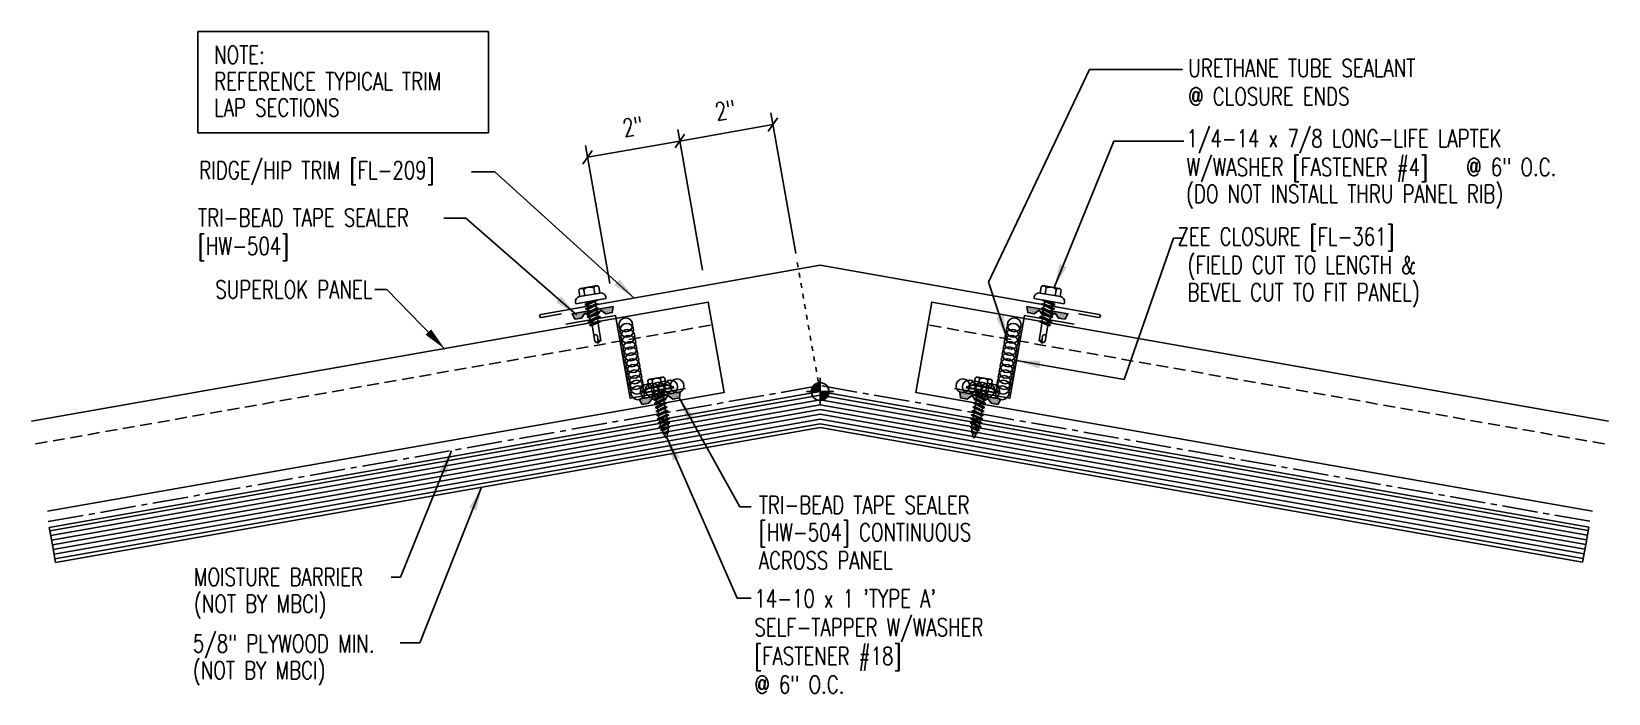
# Model space of a CAD drawing. Header units: inches. Extents: x 3.3 to 36.7, y 16.5 to 30.5.
import ezdxf
from ezdxf.enums import TextEntityAlignment as Align

# ---------------------------------------------------------------- set-up
doc = ezdxf.new("R2010")
doc.units = ezdxf.units.IN
doc.header["$MEASUREMENT"] = 0
for name, pattern in [('CENTER2', [1.125, 0.75, -0.125, 0.125, -0.125]), ('DOT2', [0.125, 0, -0.125]), ('HIDDEN2', [0.1875, 0.125, -0.0625])]:
    doc.linetypes.add(name, pattern=pattern)
for name, color, linetype in [('BARRIER', 253, 'CENTER2'), ('CLO', 3, 'Continuous'), ('DIM', 2, 'Continuous'), ('FASTENER', 9, 'Continuous'), ('PANEL', 11, 'Continuous'), ('SEALANT', 8, 'Continuous'), ('SECTION', 11, 'Continuous'), ('TAPE', 8, 'Continuous'), ('TEXT', 2, 'Continuous'), ('TRIM', 6, 'Continuous'), ('wood', 3, 'Continuous')]:
    doc.layers.add(name, color=color, linetype=linetype)
doc.styles.add('TEXT', font='SIMPLEX', dxfattribs={"width": 0.75, "height": 6})
doc.styles.add('TEXT1', font='ROMANS.shx', dxfattribs={"width": 0.75, "height": 0.375})
doc.dimstyles.new('DETAIL', dxfattribs={"dimscale": 4, "dimtxt": 0.375, "dimasz": 0.0625, "dimexe": 0.0625, "dimexo": 0.125, "dimgap": 0.0625, "dimtad": 1, "dimdec": 4, "dimzin": 3, "dimdsep": 46, "dimlunit": 4, "dimtxsty": 'TEXT1', "dimblk": 'ARCHTICK', "dimcen": 0.0625, "dimclrd": 7, "dimclre": 7, "dimclrt": 2, "dimadec": 0, "dimazin": 0, "dimtfac": 0.59375, "dimtdec": 4, "dimtmove": 0, "dimatfit": 3, "dimfxl": 0, "dimfrac": 2, "dimtolj": 1, "dimtzin": 3, "dimarcsym": 0})
doc.dimstyles.new('DETAIL$7', dxfattribs={"dimscale": 4, "dimtxt": 6, "dimasz": 0.125, "dimexe": 0.0625, "dimexo": 0.125, "dimgap": 0.0625, "dimtad": 1, "dimdec": 5, "dimzin": 3, "dimdsep": 46, "dimlunit": 4, "dimtxsty": 'TEXT', "dimblk": 'ARCHTICK', "dimcen": 0.0625, "dimclrd": 7, "dimclre": 7, "dimclrt": 2, "dimadec": 0, "dimazin": 0, "dimtfac": 0.666667, "dimtdec": 5, "dimtmove": 0, "dimatfit": 3, "dimfxl": 0, "dimfrac": 2, "dimtolj": 1, "dimtzin": 3, "dimarcsym": 0})

# ---------------------------------------------------------------- blocks, each defined once
blk = doc.blocks.new('*X5')
at = {"color": 0}
for p, q in [((-0.434, 0.135), (-0.434, 0.135)), ((-0.434, 0.123), (-0.434, 0.123)), ((-0.422, 0.141), (-0.422, 0.141)), ((-0.422, 0.129), (-0.422, 0.129)), ((-0.422, 0.117), (-0.422, 0.117)), ((-0.422, 0.105), (-0.422, 0.105)), ((-0.422, 0.094), (-0.422, 0.094)), ((-0.422, 0.082), (-0.422, 0.082)), ((-0.41, 0.135), (-0.41, 0.135)), ((-0.41, 0.123), (-0.41, 0.123)), ((-0.41, 0.111), (-0.41, 0.111)), ((-0.41, 0.1), (-0.41, 0.1)), ((-0.41, 0.088), (-0.41, 0.088)), ((-0.41, 0.076), (-0.41, 0.076)), ((-0.41, 0.064), (-0.41, 0.064)), ((-0.41, 0.053), (-0.41, 0.053)), ((-0.41, 0.041), (-0.41, 0.041)), ((-0.398, 0.141), (-0.398, 0.141)), ((-0.398, 0.129), (-0.398, 0.129)), ((-0.398, 0.117), (-0.398, 0.117)), ((-0.398, 0.105), (-0.398, 0.105)), ((-0.398, 0.094), (-0.398, 0.094)), ((-0.398, 0.082), (-0.398, 0.082)), ((-0.398, 0.07), (-0.398, 0.07)), ((-0.398, 0.059), (-0.398, 0.059)), ((-0.398, 0.047), (-0.398, 0.047)), ((-0.398, 0.035), (-0.398, 0.035)), ((-0.398, 0.023), (-0.398, 0.023)), ((-0.387, 0.135), (-0.387, 0.135)), ((-0.387, 0.123), (-0.387, 0.123)), ((-0.387, 0.111), (-0.387, 0.111)), ((-0.387, 0.1), (-0.387, 0.1)), ((-0.387, 0.088), (-0.387, 0.088)), ((-0.387, 0.076), (-0.387, 0.076)), ((-0.387, 0.064), (-0.387, 0.064)), ((-0.387, 0.053), (-0.387, 0.053)), ((-0.387, 0.041), (-0.387, 0.041)), ((-0.387, 0.029), (-0.387, 0.029)), ((-0.375, 0.141), (-0.375, 0.141)), ((-0.375, 0.129), (-0.375, 0.129)), ((-0.375, 0.117), (-0.375, 0.117)), ((-0.375, 0.105), (-0.375, 0.105)), ((-0.375, 0.094), (-0.375, 0.094)), ((-0.375, 0.082), (-0.375, 0.082)), ((-0.375, 0.07), (-0.375, 0.07)), ((-0.375, 0.059), (-0.375, 0.059)), ((-0.375, 0.047), (-0.375, 0.047)), ((-0.375, 0.035), (-0.375, 0.035)), ((-0.375, 0.023), (-0.375, 0.023)), ((-0.363, 0.135), (-0.363, 0.135)), ((-0.363, 0.123), (-0.363, 0.123)), ((-0.363, 0.111), (-0.363, 0.111)), ((-0.363, 0.1), (-0.363, 0.1)), ((-0.363, 0.088), (-0.363, 0.088)), ((-0.363, 0.076), (-0.363, 0.076)), ((-0.363, 0.064), (-0.363, 0.064)), ((-0.363, 0.053), (-0.363, 0.053)), ((-0.363, 0.041), (-0.363, 0.041)), ((-0.363, 0.029), (-0.363, 0.029)), ((-0.352, 0.141), (-0.352, 0.141)), ((-0.352, 0.129), (-0.352, 0.129)), ((-0.352, 0.117), (-0.352, 0.117)), ((-0.352, 0.105), (-0.352, 0.105)), ((-0.352, 0.094), (-0.352, 0.094)), ((-0.352, 0.082), (-0.352, 0.082)), ((-0.352, 0.07), (-0.352, 0.07)), ((-0.352, 0.059), (-0.352, 0.059)), ((-0.352, 0.047), (-0.352, 0.047)), ((-0.352, 0.035), (-0.352, 0.035)), ((-0.352, 0.023), (-0.352, 0.023)), ((-0.34, 0.135), (-0.34, 0.135)), ((-0.34, 0.123), (-0.34, 0.123)), ((-0.34, 0.111), (-0.34, 0.111)), ((-0.34, 0.1), (-0.34, 0.1)), ((-0.34, 0.088), (-0.34, 0.088)), ((-0.34, 0.076), (-0.34, 0.076)), ((-0.34, 0.064), (-0.34, 0.064)), ((-0.34, 0.053), (-0.34, 0.053)), ((-0.34, 0.041), (-0.34, 0.041)), ((-0.34, 0.029), (-0.34, 0.029)), ((-0.328, 0.141), (-0.328, 0.141)), ((-0.328, 0.129), (-0.328, 0.129)), ((-0.328, 0.117), (-0.328, 0.117)), ((-0.328, 0.105), (-0.328, 0.105)), ((-0.328, 0.094), (-0.328, 0.094)), ((-0.328, 0.082), (-0.328, 0.082)), ((-0.328, 0.07), (-0.328, 0.07)), ((-0.328, 0.059), (-0.328, 0.059)), ((-0.328, 0.047), (-0.328, 0.047)), ((-0.328, 0.035), (-0.328, 0.035)), ((-0.328, 0.023), (-0.328, 0.023)), ((-0.316, 0.135), (-0.316, 0.135)), ((-0.316, 0.123), (-0.316, 0.123)), ((-0.316, 0.111), (-0.316, 0.111)), ((-0.316, 0.1), (-0.316, 0.1)), ((-0.316, 0.088), (-0.316, 0.088)), ((-0.316, 0.076), (-0.316, 0.076)), ((-0.316, 0.064), (-0.316, 0.064)), ((-0.316, 0.053), (-0.316, 0.053)), ((-0.316, 0.041), (-0.316, 0.041)), ((-0.316, 0.029), (-0.316, 0.029)), ((-0.305, 0.141), (-0.305, 0.141)), ((-0.305, 0.129), (-0.305, 0.129)), ((-0.305, 0.117), (-0.305, 0.117)), ((-0.305, 0.105), (-0.305, 0.105)), ((-0.305, 0.094), (-0.305, 0.094)), ((-0.305, 0.082), (-0.305, 0.082)), ((-0.305, 0.07), (-0.305, 0.07)), ((-0.305, 0.059), (-0.305, 0.059)), ((-0.305, 0.047), (-0.305, 0.047)), ((-0.305, 0.035), (-0.305, 0.035)), ((-0.305, 0.023), (-0.305, 0.023)), ((-0.293, 0.135), (-0.293, 0.135)), ((-0.293, 0.123), (-0.293, 0.123)), ((-0.293, 0.111), (-0.293, 0.111)), ((-0.293, 0.1), (-0.293, 0.1)), ((-0.293, 0.088), (-0.293, 0.088)), ((-0.293, 0.076), (-0.293, 0.076)), ((-0.293, 0.064), (-0.293, 0.064)), ((-0.293, 0.053), (-0.293, 0.053)), ((-0.293, 0.041), (-0.293, 0.041)), ((-0.293, 0.029), (-0.293, 0.029)), ((-0.281, 0.141), (-0.281, 0.141)), ((-0.281, 0.129), (-0.281, 0.129)), ((-0.281, 0.117), (-0.281, 0.117)), ((-0.281, 0.105), (-0.281, 0.105)), ((-0.281, 0.094), (-0.281, 0.094)), ((-0.281, 0.082), (-0.281, 0.082)), ((-0.281, 0.07), (-0.281, 0.07)), ((-0.281, 0.059), (-0.281, 0.059)), ((-0.281, 0.047), (-0.281, 0.047)), ((-0.281, 0.035), (-0.281, 0.035)), ((-0.281, 0.023), (-0.281, 0.023)), ((-0.27, 0.135), (-0.27, 0.135)), ((-0.27, 0.123), (-0.27, 0.123)), ((-0.27, 0.111), (-0.27, 0.111)), ((-0.27, 0.1), (-0.27, 0.1)), ((-0.27, 0.088), (-0.27, 0.088)), ((-0.27, 0.076), (-0.27, 0.076)), ((-0.27, 0.064), (-0.27, 0.064)), ((-0.27, 0.053), (-0.27, 0.053)), ((-0.27, 0.041), (-0.27, 0.041)), ((-0.27, 0.029), (-0.27, 0.029)), ((-0.258, 0.141), (-0.258, 0.141)), ((-0.258, 0.129), (-0.258, 0.129)), ((-0.258, 0.117), (-0.258, 0.117)), ((-0.258, 0.105), (-0.258, 0.105)), ((-0.258, 0.094), (-0.258, 0.094)), ((-0.258, 0.082), (-0.258, 0.082)), ((-0.258, 0.07), (-0.258, 0.07)), ((-0.258, 0.059), (-0.258, 0.059)), ((-0.258, 0.047), (-0.258, 0.047)), ((-0.258, 0.035), (-0.258, 0.035)), ((-0.258, 0.023), (-0.258, 0.023)), ((-0.246, 0.135), (-0.246, 0.135)), ((-0.246, 0.123), (-0.246, 0.123)), ((-0.246, 0.111), (-0.246, 0.111)), ((-0.246, 0.1), (-0.246, 0.1)), ((-0.246, 0.088), (-0.246, 0.088)), ((-0.246, 0.076), (-0.246, 0.076)), ((-0.246, 0.064), (-0.246, 0.064)), ((-0.246, 0.053), (-0.246, 0.053)), ((-0.246, 0.041), (-0.246, 0.041)), ((-0.234, 0.141), (-0.234, 0.141)), ((-0.234, 0.129), (-0.234, 0.129)), ((-0.234, 0.117), (-0.234, 0.117)), ((-0.234, 0.105), (-0.234, 0.105)), ((-0.234, 0.094), (-0.234, 0.094)), ((-0.234, 0.082), (-0.234, 0.082)), ((-0.234, 0.07), (-0.234, 0.07)), ((-0.234, 0.059), (-0.234, 0.059)), ((-0.234, 0.047), (-0.234, 0.047)), ((-0.223, 0.135), (-0.223, 0.135)), ((-0.223, 0.123), (-0.223, 0.123)), ((-0.223, 0.111), (-0.223, 0.111)), ((-0.223, 0.1), (-0.223, 0.1)), ((-0.223, 0.088), (-0.223, 0.088)), ((-0.223, 0.076), (-0.223, 0.076)), ((-0.223, 0.064), (-0.223, 0.064)), ((-0.211, 0.141), (-0.211, 0.141)), ((-0.211, 0.129), (-0.211, 0.129)), ((-0.211, 0.117), (-0.211, 0.117)), ((-0.211, 0.105), (-0.211, 0.105)), ((-0.211, 0.094), (-0.211, 0.094)), ((-0.211, 0.082), (-0.211, 0.082)), ((-0.211, 0.07), (-0.211, 0.07)), ((-0.199, 0.135), (-0.199, 0.135)), ((-0.199, 0.123), (-0.199, 0.123)), ((-0.199, 0.111), (-0.199, 0.111)), ((-0.199, 0.1), (-0.199, 0.1)), ((-0.199, 0.088), (-0.199, 0.088)), ((-0.188, 0.141), (-0.188, 0.141)), ((-0.188, 0.129), (-0.188, 0.129)), ((-0.188, 0.117), (-0.188, 0.117)), ((-0.188, 0.105), (-0.188, 0.105)), ((-0.188, 0.094), (-0.188, 0.094)), ((-0.176, 0.135), (-0.176, 0.135)), ((-0.176, 0.123), (-0.176, 0.123)), ((-0.176, 0.111), (-0.176, 0.111)), ((-0.164, 0.141), (-0.164, 0.141)), ((-0.164, 0.129), (-0.164, 0.129)), ((-0.164, 0.117), (-0.164, 0.117)), ((-0.164, 0.105), (-0.164, 0.105)), ((-0.152, 0.135), (-0.152, 0.135)), ((-0.152, 0.123), (-0.152, 0.123)), ((-0.152, 0.111), (-0.152, 0.111)), ((-0.152, 0.1), (-0.152, 0.1)), ((-0.141, 0.141), (-0.141, 0.141)), ((-0.141, 0.129), (-0.141, 0.129)), ((-0.141, 0.117), (-0.141, 0.117)), ((-0.141, 0.105), (-0.141, 0.105)), ((-0.141, 0.094), (-0.141, 0.094)), ((-0.141, 0.082), (-0.141, 0.082)), ((-0.129, 0.135), (-0.129, 0.135)), ((-0.129, 0.123), (-0.129, 0.123)), ((-0.129, 0.111), (-0.129, 0.111)), ((-0.129, 0.1), (-0.129, 0.1)), ((-0.129, 0.088), (-0.129, 0.088)), ((-0.129, 0.076), (-0.129, 0.076)), ((-0.117, 0.141), (-0.117, 0.141)), ((-0.117, 0.129), (-0.117, 0.129)), ((-0.117, 0.117), (-0.117, 0.117)), ((-0.117, 0.105), (-0.117, 0.105)), ((-0.117, 0.094), (-0.117, 0.094)), ((-0.117, 0.082), (-0.117, 0.082)), ((-0.117, 0.07), (-0.117, 0.07)), ((-0.117, 0.059), (-0.117, 0.059)), ((-0.105, 0.135), (-0.105, 0.135)), ((-0.105, 0.123), (-0.105, 0.123)), ((-0.105, 0.111), (-0.105, 0.111)), ((-0.105, 0.1), (-0.105, 0.1)), ((-0.105, 0.088), (-0.105, 0.088)), ((-0.105, 0.076), (-0.105, 0.076)), ((-0.105, 0.064), (-0.105, 0.064)), ((-0.105, 0.053), (-0.105, 0.053)), ((-0.094, 0.141), (-0.094, 0.141)), ((-0.094, 0.129), (-0.094, 0.129)), ((-0.094, 0.117), (-0.094, 0.117)), ((-0.094, 0.105), (-0.094, 0.105)), ((-0.094, 0.094), (-0.094, 0.094)), ((-0.094, 0.082), (-0.094, 0.082)), ((-0.094, 0.07), (-0.094, 0.07)), ((-0.094, 0.059), (-0.094, 0.059)), ((-0.094, 0.047), (-0.094, 0.047)), ((-0.094, 0.035), (-0.094, 0.035)), ((-0.082, 0.135), (-0.082, 0.135)), ((-0.082, 0.123), (-0.082, 0.123)), ((-0.082, 0.111), (-0.082, 0.111)), ((-0.082, 0.1), (-0.082, 0.1)), ((-0.082, 0.088), (-0.082, 0.088)), ((-0.082, 0.076), (-0.082, 0.076)), ((-0.082, 0.064), (-0.082, 0.064)), ((-0.082, 0.053), (-0.082, 0.053)), ((-0.082, 0.041), (-0.082, 0.041)), ((-0.082, 0.029), (-0.082, 0.029)), ((-0.07, 0.141), (-0.07, 0.141)), ((-0.07, 0.129), (-0.07, 0.129)), ((-0.07, 0.117), (-0.07, 0.117)), ((-0.07, 0.105), (-0.07, 0.105)), ((-0.07, 0.094), (-0.07, 0.094)), ((-0.07, 0.082), (-0.07, 0.082)), ((-0.07, 0.07), (-0.07, 0.07)), ((-0.07, 0.059), (-0.07, 0.059)), ((-0.07, 0.047), (-0.07, 0.047)), ((-0.07, 0.035), (-0.07, 0.035)), ((-0.07, 0.023), (-0.07, 0.023)), ((-0.059, 0.135), (-0.059, 0.135)), ((-0.059, 0.123), (-0.059, 0.123)), ((-0.059, 0.111), (-0.059, 0.111)), ((-0.059, 0.1), (-0.059, 0.1)), ((-0.059, 0.088), (-0.059, 0.088)), ((-0.059, 0.076), (-0.059, 0.076)), ((-0.059, 0.064), (-0.059, 0.064)), ((-0.059, 0.053), (-0.059, 0.053)), ((-0.059, 0.041), (-0.059, 0.041)), ((-0.059, 0.029), (-0.059, 0.029)), ((-0.047, 0.141), (-0.047, 0.141)), ((-0.047, 0.129), (-0.047, 0.129)), ((-0.047, 0.117), (-0.047, 0.117)), ((-0.047, 0.105), (-0.047, 0.105)), ((-0.047, 0.094), (-0.047, 0.094)), ((-0.047, 0.082), (-0.047, 0.082)), ((-0.047, 0.07), (-0.047, 0.07)), ((-0.047, 0.059), (-0.047, 0.059)), ((-0.047, 0.047), (-0.047, 0.047)), ((-0.047, 0.035), (-0.047, 0.035)), ((-0.047, 0.023), (-0.047, 0.023)), ((-0.035, 0.135), (-0.035, 0.135)), ((-0.035, 0.123), (-0.035, 0.123)), ((-0.035, 0.111), (-0.035, 0.111)), ((-0.035, 0.1), (-0.035, 0.1)), ((-0.035, 0.088), (-0.035, 0.088)), ((-0.035, 0.076), (-0.035, 0.076)), ((-0.035, 0.064), (-0.035, 0.064)), ((-0.035, 0.053), (-0.035, 0.053)), ((-0.035, 0.041), (-0.035, 0.041)), ((-0.035, 0.029), (-0.035, 0.029)), ((-0.023, 0.141), (-0.023, 0.141)), ((-0.023, 0.129), (-0.023, 0.129)), ((-0.023, 0.117), (-0.023, 0.117)), ((-0.023, 0.105), (-0.023, 0.105)), ((-0.023, 0.094), (-0.023, 0.094)), ((-0.023, 0.082), (-0.023, 0.082)), ((-0.023, 0.07), (-0.023, 0.07)), ((-0.023, 0.059), (-0.023, 0.059)), ((-0.023, 0.047), (-0.023, 0.047)), ((-0.023, 0.035), (-0.023, 0.035)), ((-0.023, 0.023), (-0.023, 0.023)), ((-0.012, 0.135), (-0.012, 0.135)), ((-0.012, 0.123), (-0.012, 0.123)), ((-0.012, 0.111), (-0.012, 0.111)), ((-0.012, 0.1), (-0.012, 0.1)), ((-0.012, 0.088), (-0.012, 0.088)), ((-0.012, 0.076), (-0.012, 0.076)), ((-0.012, 0.064), (-0.012, 0.064)), ((-0.012, 0.053), (-0.012, 0.053)), ((-0.012, 0.041), (-0.012, 0.041)), ((-0.012, 0.029), (-0.012, 0.029)), ((0, 0.141), (0, 0.141)), ((0, 0.129), (0, 0.129)), ((0, 0.117), (0, 0.117)), ((0, 0.105), (0, 0.105)), ((0, 0.094), (0, 0.094)), ((0, 0.082), (0, 0.082)), ((0, 0.07), (0, 0.07)), ((0, 0.059), (0, 0.059)), ((0, 0.047), (0, 0.047)), ((0, 0.035), (0, 0.035)), ((0, 0.023), (0, 0.023)), ((0.012, 0.135), (0.012, 0.135)), ((0.012, 0.123), (0.012, 0.123)), ((0.012, 0.111), (0.012, 0.111)), ((0.012, 0.1), (0.012, 0.1)), ((0.012, 0.088), (0.012, 0.088)), ((0.012, 0.076), (0.012, 0.076)), ((0.012, 0.064), (0.012, 0.064)), ((0.012, 0.053), (0.012, 0.053)), ((0.012, 0.041), (0.012, 0.041)), ((0.012, 0.029), (0.012, 0.029)), ((0.023, 0.141), (0.023, 0.141)), ((0.023, 0.129), (0.023, 0.129)), ((0.023, 0.117), (0.023, 0.117)), ((0.023, 0.105), (0.023, 0.105)), ((0.023, 0.094), (0.023, 0.094)), ((0.023, 0.082), (0.023, 0.082)), ((0.023, 0.07), (0.023, 0.07)), ((0.023, 0.059), (0.023, 0.059)), ((0.023, 0.047), (0.023, 0.047)), ((0.023, 0.035), (0.023, 0.035)), ((0.023, 0.023), (0.023, 0.023)), ((0.035, 0.135), (0.035, 0.135)), ((0.035, 0.123), (0.035, 0.123)), ((0.035, 0.111), (0.035, 0.111)), ((0.035, 0.1), (0.035, 0.1)), ((0.035, 0.088), (0.035, 0.088)), ((0.035, 0.076), (0.035, 0.076)), ((0.035, 0.064), (0.035, 0.064)), ((0.035, 0.053), (0.035, 0.053)), ((0.035, 0.041), (0.035, 0.041)), ((0.035, 0.029), (0.035, 0.029)), ((0.047, 0.141), (0.047, 0.141)), ((0.047, 0.129), (0.047, 0.129)), ((0.047, 0.117), (0.047, 0.117)), ((0.047, 0.105), (0.047, 0.105)), ((0.047, 0.094), (0.047, 0.094)), ((0.047, 0.082), (0.047, 0.082)), ((0.047, 0.07), (0.047, 0.07)), ((0.047, 0.059), (0.047, 0.059)), ((0.047, 0.047), (0.047, 0.047)), ((0.047, 0.035), (0.047, 0.035)), ((0.047, 0.023), (0.047, 0.023)), ((0.059, 0.135), (0.059, 0.135)), ((0.059, 0.123), (0.059, 0.123)), ((0.059, 0.111), (0.059, 0.111)), ((0.059, 0.1), (0.059, 0.1)), ((0.059, 0.088), (0.059, 0.088)), ((0.059, 0.076), (0.059, 0.076)), ((0.059, 0.064), (0.059, 0.064)), ((0.059, 0.053), (0.059, 0.053)), ((0.059, 0.041), (0.059, 0.041)), ((0.059, 0.029), (0.059, 0.029)), ((0.07, 0.141), (0.07, 0.141)), ((0.07, 0.129), (0.07, 0.129)), ((0.07, 0.117), (0.07, 0.117)), ((0.07, 0.105), (0.07, 0.105)), ((0.07, 0.094), (0.07, 0.094)), ((0.07, 0.082), (0.07, 0.082)), ((0.07, 0.07), (0.07, 0.07)), ((0.07, 0.059), (0.07, 0.059)), ((0.07, 0.047), (0.07, 0.047)), ((0.07, 0.035), (0.07, 0.035)), ((0.07, 0.023), (0.07, 0.023)), ((0.082, 0.135), (0.082, 0.135)), ((0.082, 0.123), (0.082, 0.123)), ((0.082, 0.111), (0.082, 0.111)), ((0.082, 0.1), (0.082, 0.1)), ((0.082, 0.088), (0.082, 0.088)), ((0.082, 0.076), (0.082, 0.076)), ((0.082, 0.064), (0.082, 0.064)), ((0.082, 0.053), (0.082, 0.053)), ((0.082, 0.041), (0.082, 0.041)), ((0.082, 0.029), (0.082, 0.029)), ((0.094, 0.141), (0.094, 0.141)), ((0.094, 0.129), (0.094, 0.129)), ((0.094, 0.117), (0.094, 0.117)), ((0.094, 0.105), (0.094, 0.105)), ((0.094, 0.094), (0.094, 0.094)), ((0.094, 0.082), (0.094, 0.082)), ((0.094, 0.07), (0.094, 0.07)), ((0.094, 0.059), (0.094, 0.059)), ((0.094, 0.047), (0.094, 0.047)), ((0.094, 0.035), (0.094, 0.035)), ((0.105, 0.135), (0.105, 0.135)), ((0.105, 0.123), (0.105, 0.123)), ((0.105, 0.111), (0.105, 0.111)), ((0.105, 0.1), (0.105, 0.1)), ((0.105, 0.088), (0.105, 0.088)), ((0.105, 0.076), (0.105, 0.076)), ((0.105, 0.064), (0.105, 0.064)), ((0.105, 0.053), (0.105, 0.053)), ((0.117, 0.141), (0.117, 0.141)), ((0.117, 0.129), (0.117, 0.129)), ((0.117, 0.117), (0.117, 0.117)), ((0.117, 0.105), (0.117, 0.105)), ((0.117, 0.094), (0.117, 0.094)), ((0.117, 0.082), (0.117, 0.082)), ((0.117, 0.07), (0.117, 0.07)), ((0.117, 0.059), (0.117, 0.059)), ((0.129, 0.135), (0.129, 0.135)), ((0.129, 0.123), (0.129, 0.123)), ((0.129, 0.111), (0.129, 0.111)), ((0.129, 0.1), (0.129, 0.1)), ((0.129, 0.088), (0.129, 0.088)), ((0.129, 0.076), (0.129, 0.076)), ((0.141, 0.141), (0.141, 0.141)), ((0.141, 0.129), (0.141, 0.129)), ((0.141, 0.117), (0.141, 0.117)), ((0.141, 0.105), (0.141, 0.105)), ((0.141, 0.094), (0.141, 0.094)), ((0.141, 0.082), (0.141, 0.082)), ((0.152, 0.135), (0.152, 0.135)), ((0.152, 0.123), (0.152, 0.123)), ((0.152, 0.111), (0.152, 0.111)), ((0.152, 0.1), (0.152, 0.1)), ((0.164, 0.141), (0.164, 0.141)), ((0.164, 0.129), (0.164, 0.129)), ((0.164, 0.117), (0.164, 0.117)), ((0.164, 0.105), (0.164, 0.105)), ((0.176, 0.135), (0.176, 0.135)), ((0.176, 0.123), (0.176, 0.123)), ((0.176, 0.111), (0.176, 0.111)), ((0.188, 0.141), (0.188, 0.141)), ((0.188, 0.129), (0.188, 0.129)), ((0.188, 0.117), (0.188, 0.117)), ((0.188, 0.105), (0.188, 0.105)), ((0.188, 0.094), (0.188, 0.094)), ((0.199, 0.135), (0.199, 0.135)), ((0.199, 0.123), (0.199, 0.123)), ((0.199, 0.111), (0.199, 0.111)), ((0.199, 0.1), (0.199, 0.1)), ((0.199, 0.088), (0.199, 0.088)), ((0.211, 0.141), (0.211, 0.141)), ((0.211, 0.129), (0.211, 0.129)), ((0.211, 0.117), (0.211, 0.117)), ((0.211, 0.105), (0.211, 0.105)), ((0.211, 0.094), (0.211, 0.094)), ((0.211, 0.082), (0.211, 0.082)), ((0.211, 0.07), (0.211, 0.07)), ((0.223, 0.135), (0.223, 0.135)), ((0.223, 0.123), (0.223, 0.123)), ((0.223, 0.111), (0.223, 0.111)), ((0.223, 0.1), (0.223, 0.1)), ((0.223, 0.088), (0.223, 0.088)), ((0.223, 0.076), (0.223, 0.076)), ((0.223, 0.064), (0.223, 0.064)), ((0.234, 0.141), (0.234, 0.141)), ((0.234, 0.129), (0.234, 0.129)), ((0.234, 0.117), (0.234, 0.117)), ((0.234, 0.105), (0.234, 0.105)), ((0.234, 0.094), (0.234, 0.094)), ((0.234, 0.082), (0.234, 0.082)), ((0.234, 0.07), (0.234, 0.07)), ((0.234, 0.059), (0.234, 0.059)), ((0.234, 0.047), (0.234, 0.047)), ((0.246, 0.135), (0.246, 0.135)), ((0.246, 0.123), (0.246, 0.123)), ((0.246, 0.111), (0.246, 0.111)), ((0.246, 0.1), (0.246, 0.1)), ((0.246, 0.088), (0.246, 0.088)), ((0.246, 0.076), (0.246, 0.076)), ((0.246, 0.064), (0.246, 0.064)), ((0.246, 0.053), (0.246, 0.053)), ((0.246, 0.041), (0.246, 0.041)), ((0.258, 0.141), (0.258, 0.141)), ((0.258, 0.129), (0.258, 0.129)), ((0.258, 0.117), (0.258, 0.117)), ((0.258, 0.105), (0.258, 0.105)), ((0.258, 0.094), (0.258, 0.094)), ((0.258, 0.082), (0.258, 0.082)), ((0.258, 0.07), (0.258, 0.07)), ((0.258, 0.059), (0.258, 0.059)), ((0.258, 0.047), (0.258, 0.047)), ((0.258, 0.035), (0.258, 0.035)), ((0.258, 0.023), (0.258, 0.023)), ((0.27, 0.135), (0.27, 0.135)), ((0.27, 0.123), (0.27, 0.123)), ((0.27, 0.111), (0.27, 0.111)), ((0.27, 0.1), (0.27, 0.1)), ((0.27, 0.088), (0.27, 0.088)), ((0.27, 0.076), (0.27, 0.076)), ((0.27, 0.064), (0.27, 0.064)), ((0.27, 0.053), (0.27, 0.053)), ((0.27, 0.041), (0.27, 0.041)), ((0.27, 0.029), (0.27, 0.029)), ((0.281, 0.141), (0.281, 0.141)), ((0.281, 0.129), (0.281, 0.129)), ((0.281, 0.117), (0.281, 0.117)), ((0.281, 0.105), (0.281, 0.105)), ((0.281, 0.094), (0.281, 0.094)), ((0.281, 0.082), (0.281, 0.082)), ((0.281, 0.07), (0.281, 0.07)), ((0.281, 0.059), (0.281, 0.059)), ((0.281, 0.047), (0.281, 0.047)), ((0.281, 0.035), (0.281, 0.035)), ((0.281, 0.023), (0.281, 0.023)), ((0.293, 0.135), (0.293, 0.135)), ((0.293, 0.123), (0.293, 0.123)), ((0.293, 0.111), (0.293, 0.111)), ((0.293, 0.1), (0.293, 0.1)), ((0.293, 0.088), (0.293, 0.088)), ((0.293, 0.076), (0.293, 0.076)), ((0.293, 0.064), (0.293, 0.064)), ((0.293, 0.053), (0.293, 0.053)), ((0.293, 0.041), (0.293, 0.041)), ((0.293, 0.029), (0.293, 0.029)), ((0.305, 0.141), (0.305, 0.141)), ((0.305, 0.129), (0.305, 0.129)), ((0.305, 0.117), (0.305, 0.117)), ((0.305, 0.105), (0.305, 0.105)), ((0.305, 0.094), (0.305, 0.094)), ((0.305, 0.082), (0.305, 0.082)), ((0.305, 0.07), (0.305, 0.07)), ((0.305, 0.059), (0.305, 0.059)), ((0.305, 0.047), (0.305, 0.047)), ((0.305, 0.035), (0.305, 0.035)), ((0.305, 0.023), (0.305, 0.023)), ((0.316, 0.135), (0.316, 0.135)), ((0.316, 0.123), (0.316, 0.123)), ((0.316, 0.111), (0.316, 0.111)), ((0.316, 0.1), (0.316, 0.1)), ((0.316, 0.088), (0.316, 0.088)), ((0.316, 0.076), (0.316, 0.076)), ((0.316, 0.064), (0.316, 0.064)), ((0.316, 0.053), (0.316, 0.053)), ((0.316, 0.041), (0.316, 0.041)), ((0.316, 0.029), (0.316, 0.029)), ((0.328, 0.141), (0.328, 0.141)), ((0.328, 0.129), (0.328, 0.129)), ((0.328, 0.117), (0.328, 0.117)), ((0.328, 0.105), (0.328, 0.105)), ((0.328, 0.094), (0.328, 0.094)), ((0.328, 0.082), (0.328, 0.082)), ((0.328, 0.07), (0.328, 0.07)), ((0.328, 0.059), (0.328, 0.059)), ((0.328, 0.047), (0.328, 0.047)), ((0.328, 0.035), (0.328, 0.035)), ((0.328, 0.023), (0.328, 0.023)), ((0.34, 0.135), (0.34, 0.135)), ((0.34, 0.123), (0.34, 0.123)), ((0.34, 0.111), (0.34, 0.111)), ((0.34, 0.1), (0.34, 0.1)), ((0.34, 0.088), (0.34, 0.088)), ((0.34, 0.076), (0.34, 0.076)), ((0.34, 0.064), (0.34, 0.064)), ((0.34, 0.053), (0.34, 0.053)), ((0.34, 0.041), (0.34, 0.041)), ((0.34, 0.029), (0.34, 0.029)), ((0.352, 0.141), (0.352, 0.141)), ((0.352, 0.129), (0.352, 0.129)), ((0.352, 0.117), (0.352, 0.117)), ((0.352, 0.105), (0.352, 0.105)), ((0.352, 0.094), (0.352, 0.094)), ((0.352, 0.082), (0.352, 0.082)), ((0.352, 0.07), (0.352, 0.07)), ((0.352, 0.059), (0.352, 0.059)), ((0.352, 0.047), (0.352, 0.047)), ((0.352, 0.035), (0.352, 0.035)), ((0.352, 0.023), (0.352, 0.023)), ((0.363, 0.135), (0.363, 0.135)), ((0.363, 0.123), (0.363, 0.123)), ((0.363, 0.111), (0.363, 0.111)), ((0.363, 0.1), (0.363, 0.1)), ((0.363, 0.088), (0.363, 0.088)), ((0.363, 0.076), (0.363, 0.076)), ((0.363, 0.064), (0.363, 0.064)), ((0.363, 0.053), (0.363, 0.053)), ((0.363, 0.041), (0.363, 0.041)), ((0.363, 0.029), (0.363, 0.029)), ((0.375, 0.141), (0.375, 0.141)), ((0.375, 0.129), (0.375, 0.129)), ((0.375, 0.117), (0.375, 0.117)), ((0.375, 0.105), (0.375, 0.105)), ((0.375, 0.094), (0.375, 0.094)), ((0.375, 0.082), (0.375, 0.082)), ((0.375, 0.07), (0.375, 0.07)), ((0.375, 0.059), (0.375, 0.059)), ((0.375, 0.047), (0.375, 0.047)), ((0.375, 0.035), (0.375, 0.035)), ((0.375, 0.023), (0.375, 0.023)), ((0.387, 0.135), (0.387, 0.135)), ((0.387, 0.123), (0.387, 0.123)), ((0.387, 0.111), (0.387, 0.111)), ((0.387, 0.1), (0.387, 0.1)), ((0.387, 0.088), (0.387, 0.088)), ((0.387, 0.076), (0.387, 0.076)), ((0.387, 0.064), (0.387, 0.064)), ((0.387, 0.053), (0.387, 0.053)), ((0.387, 0.041), (0.387, 0.041)), ((0.387, 0.029), (0.387, 0.029)), ((0.398, 0.141), (0.398, 0.141)), ((0.398, 0.129), (0.398, 0.129)), ((0.398, 0.117), (0.398, 0.117)), ((0.398, 0.105), (0.398, 0.105)), ((0.398, 0.094), (0.398, 0.094)), ((0.398, 0.082), (0.398, 0.082)), ((0.398, 0.07), (0.398, 0.07)), ((0.398, 0.059), (0.398, 0.059)), ((0.398, 0.047), (0.398, 0.047)), ((0.398, 0.035), (0.398, 0.035)), ((0.398, 0.023), (0.398, 0.023)), ((0.41, 0.135), (0.41, 0.135)), ((0.41, 0.123), (0.41, 0.123)), ((0.41, 0.111), (0.41, 0.111)), ((0.41, 0.1), (0.41, 0.1)), ((0.41, 0.088), (0.41, 0.088)), ((0.41, 0.076), (0.41, 0.076)), ((0.41, 0.064), (0.41, 0.064)), ((0.41, 0.053), (0.41, 0.053)), ((0.41, 0.041), (0.41, 0.041)), ((0.422, 0.141), (0.422, 0.141)), ((0.422, 0.129), (0.422, 0.129)), ((0.422, 0.117), (0.422, 0.117)), ((0.422, 0.105), (0.422, 0.105)), ((0.422, 0.094), (0.422, 0.094)), ((0.422, 0.082), (0.422, 0.082)), ((0.434, 0.135), (0.434, 0.135)), ((0.434, 0.123), (0.434, 0.123))]:
    blk.add_line(p, q, dxfattribs=at)
blk = doc.blocks.new('MB_DBTAP')
at = {"layer": 'TAPE', "color": 9}
blk.add_lwpolyline([(-0.403, 0.018), (-0.442, 0.141), (0.442, 0.141), (0.403, 0.018), (0.26, 0.018), (0.17, 0.109), (0.079, 0.018), (0, 0.018), (-0.079, 0.018), (-0.17, 0.109), (-0.26, 0.018)], close=True, dxfattribs=at)
at = {"layer": 'TAPE', "color": 251}
blk.add_blockref('*X5', (0, 0), dxfattribs=at)
blk = doc.blocks.new('MB_DW4')
at = {"layer": 'FASTENER'}
for p, q in [((-0.163, 0.337), (0.159, 0.337)), ((-0.326, 0.071), (-0.326, 0.037)), ((-0.326, 0.037), (0.322, 0.037)), ((-0.226, 0.171), (0.214, 0.171)), ((-0.217, 0.305), (-0.217, 0.171)), ((-0.141, -0.014), (0.037, 0.037)), ((-0.108, 0.305), (-0.108, 0.171)), ((-0.105, -0.034), (0.137, 0.035)), ((-0.088, 0.037), (-0.088, 0.001)), ((-0.088, 0.037), (0.085, 0.037)), ((0.085, 0.037), (0.134, 0.037)), ((0.085, 0.02), (0.085, -0.041)), ((0.105, 0.305), (0.105, 0.171)), ((0.137, 0.035), (0.134, 0.037)), ((0.214, 0.305), (0.214, 0.171)), ((0.322, 0.071), (0.322, 0.037)), ((-0.105, -0.034), (-0.141, -0.014)), ((-0.141, -0.105), (0.102, -0.036)), ((-0.105, -0.125), (-0.141, -0.105)), ((-0.141, -0.196), (0.102, -0.127)), ((-0.105, -0.216), (-0.141, -0.196)), ((-0.141, -0.287), (0.102, -0.217)), ((-0.105, -0.307), (-0.141, -0.287)), ((-0.141, -0.378), (0.102, -0.308)), ((-0.105, -0.125), (0.137, -0.056)), ((-0.105, -0.216), (0.137, -0.147)), ((-0.105, -0.307), (0.137, -0.238)), ((-0.105, -0.398), (0.137, -0.328)), ((-0.088, -0.029), (-0.088, -0.09)), ((-0.088, -0.12), (-0.088, -0.181)), ((-0.084, -0.27), (-0.088, -0.211)), ((-0.078, -0.36), (-0.082, -0.3)), ((0.077, -0.315), (0.082, -0.253)), ((0.084, -0.223), (0.085, -0.211)), ((0.085, -0.071), (0.085, -0.131)), ((0.085, -0.162), (0.085, -0.211)), ((0.137, -0.056), (0.102, -0.036)), ((0.137, -0.147), (0.102, -0.127)), ((0.137, -0.238), (0.102, -0.217)), ((0.137, -0.328), (0.102, -0.308)), ((-0.105, -0.398), (-0.141, -0.378)), ((-0.122, -0.463), (0.089, -0.403)), ((-0.086, -0.483), (-0.122, -0.463)), ((-0.086, -0.483), (0.124, -0.423)), ((-0.071, -0.449), (-0.075, -0.389)), ((-0.066, -0.516), (-0.069, -0.478)), ((-0.066, -0.516), (-0.066, -0.82)), ((0.063, -0.515), (0.068, -0.439)), ((0.063, -0.516), (0.063, -0.82)), ((0.071, -0.408), (0.075, -0.346)), ((0.124, -0.423), (0.089, -0.403)), ((-0.002, -0.866), (-0.066, -0.82)), ((-0.003, -0.854), (0.009, -0.714)), ((-0.002, -0.866), (0.063, -0.82))]:
    blk.add_line(p, q, dxfattribs=at)
for centre, radius, start, end in [((-0.163, 0.274), 0.0628, 29.8754, 150.1246), ((-0.002, 0.141), 0.196, 56.9974, 123.0026), ((0.159, 0.274), 0.0628, 29.8754, 150.1246), ((-0.226, 0.071), 0.1, 90, 180), ((0.222, 0.071), 0.1, 0, 90), ((0.073, -0.516), 0.01, 175.9484, 180), ((-0.036, -0.723), 0.0461, 11.1445, 130.906), ((0.039, -0.855), 0.0422, 55.4585, 194.8454)]:
    blk.add_arc(centre, radius, start, end, dxfattribs=at)
blk = doc.blocks.new('_ArchTick')
at = {"color": 0, "linetype": 'ByBlock', "const_width": 0.15}
blk.add_lwpolyline([(-0.5, -0.5), (0.5, 0.5)], dxfattribs=at)
blk = doc.blocks.new('*D9')
at = {"layer": 'DEFPOINTS', "color": 0}
for p in [(17.011, 28.142), (17.58, 24.92), (15.614, 24.635)]:
    blk.add_point(p, dxfattribs=at)
at = {"layer": 'DIM', "color": 7, "lineweight": -2}
for p, q in [((17.493, 25.412), (16.968, 28.388)), ((15.527, 25.127), (15.012, 28.044)), ((15.056, 27.797), (17.011, 28.142))]:
    blk.add_line(p, q, dxfattribs=at)
at = {"layer": 'DIM', "color": 7, "lineweight": -2, "xscale": 0.25, "yscale": 0.25, "zscale": 0.25}
for p, rotation in [((17.011, 28.142), 10), ((15.056, 27.797), 190)]:
    blk.add_blockref('_ArchTick', p, dxfattribs=dict(at, rotation=rotation))
at = {"layer": 'DIM', "color": 2, "insert": (15.924, 28.431), "char_height": 0.375, "attachment_point": 5, "rotation": 10, "style": 'TEXT1'}
blk.add_mtext('\\A1; 2"', dxfattribs=at)
blk = doc.blocks.new('st10')
at = {"layer": 'FASTENER'}
for p, q in [((-0.217, 0.114), (-0.326, 0.059)), ((-0.326, 0.059), (-0.326, 0.049)), ((-0.326, 0.049), (0.326, 0.049)), ((-0.217, 0.114), (0.217, 0.114)), ((-0.193, 0.137), (0.193, 0.137)), ((-0.193, 0.119), (0.193, 0.119)), ((-0.181, 0.276), (-0.181, 0.137)), ((-0.181, 0.137), (0.181, 0.137)), ((-0.135, 0.302), (0.135, 0.302)), ((-0.129, 0.035), (-0.124, 0.037)), ((-0.096, 0.017), (-0.129, 0.035)), ((-0.129, -0.049), (0.096, 0.015)), ((-0.124, 0.037), (-0.08, 0.037)), ((-0.096, 0.017), (-0.025, 0.037)), ((-0.089, 0.276), (-0.089, 0.137)), ((-0.08, 0.037), (0.08, 0.037)), ((-0.08, 0.021), (-0.08, -0.035)), ((0.08, 0.037), (0.08, 0.011)), ((0.089, 0.276), (0.089, 0.137)), ((0.129, -0.003), (0.096, 0.015)), ((0.181, 0.276), (0.181, 0.137)), ((0.217, 0.114), (0.326, 0.059)), ((0.326, 0.059), (0.326, 0.049)), ((-0.096, -0.068), (-0.129, -0.049)), ((-0.129, -0.134), (0.096, -0.069)), ((-0.096, -0.152), (-0.129, -0.134)), ((-0.129, -0.218), (0.096, -0.154)), ((-0.096, -0.237), (-0.129, -0.218)), ((-0.129, -0.303), (0.096, -0.238)), ((-0.096, -0.321), (-0.129, -0.303)), ((-0.129, -0.387), (0.096, -0.323)), ((-0.096, -0.068), (0.129, -0.004)), ((-0.096, -0.152), (0.129, -0.088)), ((-0.096, -0.237), (0.129, -0.172)), ((-0.096, -0.321), (0.129, -0.257)), ((-0.08, -0.063), (-0.08, -0.12)), ((-0.08, -0.148), (-0.08, -0.204)), ((-0.08, -0.232), (-0.08, -0.288)), ((-0.08, -0.317), (-0.08, -0.373)), ((0.08, -0.016), (0.08, -0.074)), ((0.08, -0.102), (0.08, -0.158)), ((0.08, -0.186), (0.08, -0.243)), ((0.08, -0.27), (0.08, -0.327)), ((0.129, -0.088), (0.096, -0.069)), ((0.129, -0.172), (0.096, -0.154)), ((0.129, -0.257), (0.096, -0.238)), ((0.129, -0.341), (0.096, -0.323)), ((-0.096, -0.406), (-0.129, -0.387)), ((-0.129, -0.471), (0.096, -0.407)), ((-0.096, -0.49), (-0.129, -0.471)), ((-0.129, -0.556), (0.096, -0.491)), ((-0.096, -0.575), (-0.129, -0.556)), ((-0.129, -0.64), (0.096, -0.576)), ((-0.096, -0.659), (-0.129, -0.64)), ((-0.121, -0.722), (0.092, -0.662)), ((-0.096, -0.406), (0.129, -0.341)), ((-0.096, -0.49), (0.129, -0.426)), ((-0.096, -0.575), (0.129, -0.51)), ((-0.096, -0.659), (0.129, -0.595)), ((-0.08, -0.401), (-0.08, -0.457)), ((-0.08, -0.485), (-0.08, -0.542)), ((-0.08, -0.57), (-0.08, -0.626)), ((0.08, -0.355), (0.08, -0.412)), ((0.08, -0.44), (0.08, -0.496)), ((0.08, -0.524), (0.08, -0.58)), ((0.125, -0.68), (0.092, -0.662)), ((0.129, -0.426), (0.096, -0.407)), ((0.129, -0.51), (0.096, -0.491)), ((0.129, -0.595), (0.096, -0.576)), ((-0.088, -0.741), (-0.121, -0.722)), ((-0.095, -0.799), (0.071, -0.752)), ((-0.061, -0.818), (-0.095, -0.799)), ((-0.088, -0.741), (0.125, -0.68)), ((-0.063, -0.877), (0.034, -0.847)), ((-0.029, -0.895), (-0.063, -0.877)), ((-0.061, -0.818), (0.104, -0.771)), ((-0.029, -0.895), (0.068, -0.866)), ((0.068, -0.866), (0.034, -0.847)), ((0.104, -0.771), (0.071, -0.752))]:
    blk.add_line(p, q, dxfattribs=at)
blk.add_lwpolyline([(-0.331, 0.037), (-0.331, 0.049), (0.331, 0.049), (0.331, 0.037)], close=True, dxfattribs=at)
for centre, radius, start, end in [((-0.193, 0.128), 0.00894, 90, 270), ((-0.135, 0.25), 0.0527, 29.8754, 150.1246), ((0, 0.138), 0.164, 56.9974, 123.0026), ((0.135, 0.25), 0.0527, 29.8754, 150.1246), ((0.193, 0.128), 0.00894, 270, 90), ((0.676, -0.642), 0.757, 180.9696, 185.1765), ((-0.676, -0.642), 0.757, 358.2537, 2.5109), ((0.676, -0.642), 0.757, 187.255, 191.3837), ((0.676, -0.642), 0.757, 193.4363, 197.6723), ((0.676, -0.642), 0.757, 199.1495, 206.7351), ((-0.676, -0.642), 0.757, 333.2649, 342.2085), ((-0.676, -0.642), 0.757, 343.5473, 349.3968), ((-0.676, -0.642), 0.757, 351.6648, 356.0901)]:
    blk.add_arc(centre, radius, start, end, dxfattribs=at)
blk = doc.blocks.new('FD-F18')
at = {"layer": 'TEXT', "style": 'TEXT1', "width": 0.75}
for s, p in [("14-10 x 1 'TYPE A'", (0.0047, -0.0408)), ('SELF-TAPPER W/WASHER', (0.0047, -0.1926)), ('[FASTENER #18]', (0.0047, -0.3444))]:
    blk.add_text(s, height=0.09375, dxfattribs=at).set_placement(p)
blk.add_attdef('(QUANTITY)', (0.0047, -0.4962), '', height=0.0938, dxfattribs=at)
at = {"layer": 'TEXT', "style": 'TEXT1', "flags": 1}
for tag, p in [('Color', (0.0311, -0.7246)), ('Calc', (0.0311, -0.7246)), ('Opt1', (0.0311, -0.7246)), ('Opt2', (0.0311, -0.7246)), ('Opt3', (0.0311, -0.7246)), ('Description', (0.0311, -0.7246)), ('Multiple', (0.0311, -0.7246)), ('Part', (0.0311, -0.7246)), ('Spare1', (0.0311, -0.9121)), ('Spare2', (0.0311, -0.9121)), ('Spare3', (0.0311, -0.9121)), ('Spare4', (0.0311, -0.9121)), ('Spare5', (0.0311, -0.9121)), ('Spare6', (0.0311, -0.9121)), ('Spare7', (0.0311, -0.9121)), ('Spare8', (0.0311, -0.9121)), ('Spare9', (0.0311, -0.9121)), ('Spare10', (0.0311, -0.9121))]:
    blk.add_attdef(tag, p, '', height=0.0938, dxfattribs=at)
blk = doc.blocks.new('dsc-HW-504')
at = {"layer": 'TEXT', "style": 'TEXT1', "width": 0.75}
for s, p in [('TRI-BEAD TAPE SEALER', (0, 0)), ('[HW-504]', (0, -0.6))]:
    blk.add_text(s, height=0.375, dxfattribs=at).set_placement(p)
at = {"layer": 'TEXT', "style": 'TEXT1', "flags": 1}
for tag, p in [('COLOR', (0, -1.2)), ('CALC', (0, -1.2)), ('OPT1', (0, -1.2)), ('OPT2', (0, -1.2)), ('OPT3', (0, -1.2)), ('GAGE', (0, -1.2)), ('SHPLN', (0, -1.2)), ('PART', (0, -1.2)), ('DESCRIPTION', (0, -1.2)), ('MULTIPLE', (0, -1.2)), ('SPARE1', (0, -1.8)), ('SPARE2', (0, -1.8)), ('SPARE3', (0, -1.8)), ('SPARE4', (0, -1.8)), ('SPARE5', (0, -1.8)), ('SPARE6', (0, -1.8)), ('SPARE7', (0, -1.8)), ('SPARE8', (0, -1.8)), ('SPARE9', (0, -1.8)), ('SPARE10', (0, -1.8))]:
    blk.add_attdef(tag, p, '', height=0.375, dxfattribs=at)
blk = doc.blocks.new('FD-F4')
at = {"layer": 'TEXT', "style": 'TEXT1', "width": 0.75}
for s, p in [('1/4-14 x 7/8 LONG-LIFE LAPTEK', (0.0047, -0.0408)), ('W/WASHER [FASTENER #4]', (0.0047, -0.1926))]:
    blk.add_text(s, height=0.09375, dxfattribs=at).set_placement(p)
blk.add_attdef('(QUANTITY)', (1.4847, -0.1926), '', height=0.0938, dxfattribs=at)
at = {"layer": 'TEXT', "style": 'TEXT1', "flags": 1}
for tag, p in [('Color', (0.0624, -0.4349)), ('Calc', (0.0624, -0.4349)), ('Opt1', (0.0624, -0.4349)), ('Opt2', (0.0624, -0.4349)), ('Opt3', (0.0624, -0.4349)), ('Description', (0.0624, -0.4349)), ('Multiple', (0.0624, -0.4349)), ('Part', (0.0624, -0.4349)), ('Spare1', (0.0624, -0.6224)), ('Spare2', (0.0624, -0.6224)), ('Spare3', (0.0624, -0.6224)), ('Spare4', (0.0624, -0.6224)), ('Spare5', (0.0624, -0.6224)), ('Spare6', (0.0624, -0.6224)), ('Spare7', (0.0624, -0.6224)), ('Spare8', (0.0624, -0.6224)), ('Spare9', (0.0624, -0.6224)), ('Spare10', (0.0624, -0.6224))]:
    blk.add_attdef(tag, p, '', height=0.0938, dxfattribs=at)
blk = doc.blocks.new('A$C30686E82')
for p, q in [((-2.715, 0.761), (3.437, 0.761)), ((-2.715, 0.761), (-2.715, -1.379)), ((3.437, 0.761), (3.437, -1.379)), ((-2.715, -1.379), (3.437, -1.379))]:
    blk.add_line(p, q)
at = {"layer": 'TEXT', "style": 'TEXT1', "width": 0.75}
for s, p in [('NOTE:', (-2.368, 0.081)), ('REFERENCE TYPICAL TRIM', (-2.368, -0.477)), ('LAP SECTIONS', (-2.368, -1.035))]:
    blk.add_text(s, height=0.375, dxfattribs=at).set_placement(p)
blk = doc.blocks.new('wp')
at = {"layer": 'SECTION'}
for p, q in [((-0.096, 0), (0.096, 0)), ((0, -0.096), (0, 0.096))]:
    blk.add_line(p, q, dxfattribs=at)
at = {"layer": 'SECTION', "const_width": 0.0625}
for points in [[(0, 0.031, 0.414214), (-0.031, 0, 1)], [(0, -0.031, 0.414214), (0.031, 0, 1)]]:
    blk.add_lwpolyline(points, format="xyb", dxfattribs=at)
at = {"layer": 'SECTION'}
blk.add_circle((0, 0), 0.0625, dxfattribs=at)

msp = doc.modelspace()

# ---------------------------------------------------------------- linework, layer by layer
for p, q in [((25.6797, 29.65677), (27.64647, 29.65677)), ((27.45841, 26.08385), (27.66882, 26.08385))]:
    msp.add_line(p, q)
at = {"layer": 'BARRIER'}
for p in [(3.64446, 20.08889), (36.26805, 20.0969)]:
    msp.add_line(p, (19.97897, 22.9691), dxfattribs=at)
at = {"layer": 'CLO'}
for points in [[(17.12695, 22.90543), (15.95749, 22.69922), (15.64605, 24.44978), (14.5997, 24.26527)], [(22.8266, 22.90543), (23.99606, 22.69922), (24.3075, 24.44978), (25.35386, 24.26527)]]:
    msp.add_lwpolyline(points, dxfattribs=at)
at = {"layer": 'DIM', "color": 7}
for p, q in [((19.46234, 25.75955), (18.93686, 28.73565)), ((17.01066, 28.14215), (18.98027, 28.48944))]:
    msp.add_line(p, q, dxfattribs=at)
at = {"layer": 'PANEL', "color": 8, "linetype": 'HIDDEN2', "ltscale": 2}
for p, q in [((3.37548, 21.73425), (17.69737, 24.25104)), ((36.57807, 21.73425), (22.25618, 24.25104))]:
    msp.add_line(p, q, dxfattribs=at)
at = {"layer": 'PANEL'}
for points in [[(3.62697, 20.30795), (17.94893, 22.82435), (17.61206, 24.73488), (3.29017, 22.21808)], [(36.32658, 20.30795), (22.00462, 22.82435), (22.34149, 24.73488), (36.66338, 22.21808)]]:
    msp.add_lwpolyline(points, dxfattribs=at)
at = {"layer": 'SEALANT'}
for centre in [(15.86583, 24.25385), (24.08772, 24.25385), (15.88628, 24.13786), (15.90884, 24.00993), (15.931, 23.88426), (24.02255, 23.88426), (24.04471, 24.00993), (24.06727, 24.13786), (15.9543, 23.75209), (15.9742, 23.63927), (23.97936, 23.63927), (23.99925, 23.75209), (15.99667, 23.51179), (16.01825, 23.38945), (16.03931, 23.26998), (23.91424, 23.26998), (23.9353, 23.38945), (23.95688, 23.51179), (16.05968, 23.15444), (16.08088, 23.03422), (16.0983, 22.93547), (16.55833, 22.89299), (16.68433, 22.91521), (16.81767, 22.93872), (16.95196, 22.9624), (23.00159, 22.9624), (23.13588, 22.93872), (23.26922, 22.91521), (23.39522, 22.89299), (23.85526, 22.93547), (23.87267, 23.03422), (23.89387, 23.15444), (16.11943, 22.8156), (16.32247, 22.8514), (16.42829, 22.87006), (23.52526, 22.87006), (23.63108, 22.8514), (23.83412, 22.8156)]:
    msp.add_circle(centre, 0.14629, dxfattribs=at)
at = {"layer": 'TEXT', "linetype": 'DOT2'}
msp.add_line((19.49485, 25.57458), (19.97672, 22.84178), dxfattribs=at)
at = {"layer": 'TRIM'}
for p, q in [((19.97678, 25.512), (14.06793, 24.47011)), ((19.97678, 25.512), (25.88562, 24.47011)), ((14.07878, 24.40856), (14.5053, 24.48377)), ((25.87477, 24.40856), (25.44825, 24.48377))]:
    msp.add_line(p, q, dxfattribs=at)
for centre, start, end in [((14.07336, 24.43934), 100, 280), ((25.8802, 24.43934), 260, 80)]:
    msp.add_arc(centre, 0.03125, start, end, dxfattribs=at)
at = {"layer": 'wood', "color": 3, "linetype": 'CONTINUOUS'}
for p, q in [((3.66617, 19.96579), (19.97897, 22.84217)), ((19.97897, 22.84217), (36.24634, 19.9738)), ((3.7964, 19.22718), (19.97897, 22.0806)), ((19.97897, 22.0806), (36.11611, 19.23519)), ((3.66617, 19.96579), (3.73129, 19.59648)), ((36.24634, 19.9738), (36.18123, 19.60449)), ((3.7964, 19.22718), (3.73129, 19.59648)), ((36.11611, 19.23519), (36.18123, 19.60449))]:
    msp.add_line(p, q, dxfattribs=at)
at = {"layer": 'wood', "color": 9, "linetype": 'CONTINUOUS'}
for p, q in [((3.67919, 19.89193), (19.97897, 22.76602)), ((19.97897, 22.76602), (36.23332, 19.89994)), ((3.69656, 19.79345), (19.97897, 22.66447)), ((3.71392, 19.69496), (19.97897, 22.56293)), ((3.73129, 19.59648), (19.97897, 22.46139)), ((19.97897, 22.66447), (36.21596, 19.80146)), ((19.97897, 22.56293), (36.19859, 19.70298)), ((19.97897, 22.46139), (36.18123, 19.60449)), ((3.74865, 19.498), (19.97897, 22.35985)), ((3.76602, 19.39952), (19.97897, 22.2583)), ((3.78338, 19.30104), (19.97897, 22.15676)), ((19.97897, 22.35985), (36.16386, 19.50601)), ((19.97897, 22.2583), (36.1465, 19.40753)), ((19.97897, 22.15676), (36.12913, 19.30905))]:
    msp.add_line(p, q, dxfattribs=at)

# ---------------------------------------------------------------- block references
msp.add_blockref('A$C30686E82', (9.52184, 29.69698))
at = {"layer": 'DIM', "color": 7, "xscale": 0.25, "yscale": 0.25, "zscale": 0.25, "rotation": 190}
msp.add_blockref('_ArchTick', (18.98027, 28.48944), dxfattribs=at)
at = {"layer": 'FASTENER', "rotation": 10}
for name, p in [('MB_DW4', (15.13707, 24.72006)), ('st10', (16.55934, 22.82599))]:
    msp.add_blockref(name, p, dxfattribs=at)
at = {"layer": 'FASTENER', "xscale": -1, "rotation": 350.0000000000001}
for name, p in [('MB_DW4', (24.81648, 24.72006)), ('st10', (23.39421, 22.82599))]:
    msp.add_blockref(name, p, dxfattribs=at)
at = {"layer": 'TAPE'}
for p, rotation in [((15.188, 24.42368), 9.999999999999899), ((16.6101, 22.61983), 9.999999999999895)]:
    msp.add_blockref('MB_DBTAP', p, dxfattribs=dict(at, rotation=rotation))
at = {"layer": 'TAPE', "xscale": -1, "rotation": 350.0000000000001}
for p in [(24.76555, 24.42368), (23.34345, 22.61983)]:
    msp.add_blockref('MB_DBTAP', p, dxfattribs=at)
at = {"layer": 'TEXT', "xscale": 4, "zscale": 4}
for name, p, yscale in [('FD-F4', (27.71557, 28.17249), 4), ('FD-F18', (18.56992, 18.43885), 3.999999999999998)]:
    msp.add_blockref(name, p, dxfattribs=dict(at, yscale=yscale)).add_auto_attribs({'(QUANTITY)': '@ 6" O.C.'})
at = {"layer": 'TEXT'}
msp.add_blockref('dsc-HW-504', (6.81343, 26.33352), dxfattribs=at)
at = {"layer": 'TEXT', "xscale": 3, "yscale": 3, "zscale": 3}
for p in [(19.97897, 22.84217), (19.98123, 22.84217)]:
    msp.add_blockref('wp', p, dxfattribs=at)

# ---------------------------------------------------------------- texts
at = {"layer": 'DIM', "color": 2, "insert": (17.97572, 28.79283), "char_height": 0.375, "attachment_point": 5, "rotation": 10, "style": 'TEXT1'}
msp.add_mtext('\\A1;2"', dxfattribs=at)
at = {"layer": 'TEXT', "style": 'TEXT1', "width": 0.75}
for s, p in [('URETHANE TUBE SEALANT', (27.77024, 29.4988, 0)), ('@ CLOSURE ENDS', (27.77024, 28.8988, 0)), ('RIDGE/HIP TRIM [FL-209]', (6.84134, 27.337)), ('(DO NOT INSTALL THRU PANEL RIB)', (27.72423, 26.83724, 0)), ('  ZEE CLOSURE [FL-361]', (27.15661, 25.93304)), ('(FIELD CUT TO LENGTH &', (27.75439, 25.33204)), ('BEVEL CUT TO FIT PANEL)', (27.75439, 24.75413)), ('TRI-BEAD TAPE SEALER', (18.68171, 20.25561)), ('[HW-504] CONTINUOUS', (18.68171, 19.67645)), ('ACROSS PANEL', (18.68171, 19.08027)), ('MOISTURE BARRIER', (6.72521, 18.7304)), ('(NOT BY MBCI)', (6.72521, 18.1641)), ('5/8" PLYWOOD MIN.', (6.70377, 17.32283)), ('(NOT BY MBCI)', (6.70377, 16.75654))]:
    msp.add_text(s, height=0.375, dxfattribs=at).set_placement(p)
msp.add_text('SUPERLOK PANEL', height=0.375, dxfattribs=at).set_placement((10.50709, 24.81341), align=Align.RIGHT)

# ---------------------------------------------------------------- dimensions: what is measured, and where the dimension line sits
at = {"layer": 'DIM'}
dim = msp.add_linear_dim(base=(17.01135, 28.14227), p1=(15.61355, 24.63475), p2=(17.57955, 24.91985), angle=10, text=' 2"', dimstyle='DETAIL', dxfattribs=at)
dim.commit()
dim.dimension.update_dxf_attribs({"geometry": '*D9', "text_midpoint": (16.00574, 27.96495), "dimtype": 160})

# ---------------------------------------------------------------- leaders
for points in [[(23.93744, 23.9556), (23.54531, 25.15602), (25.6797, 29.65677)], [(24.93317, 25.04125), (26.19413, 28.13863), (27.67566, 28.13863)], [(16.04738, 24.81914), (13.09489, 27.48807), (12.60379, 27.48807)], [(14.82346, 24.46649), (12.47808, 26.51131), (12.01745, 26.51131)], [(24.13793, 23.49664), (26.41715, 23.09463), (27.45841, 26.08385)], [(12.03756, 23.74127), (10.81272, 24.99744), (10.55582, 24.99744)], [(16.99747, 22.7069), (18.28106, 20.4058), (18.51961, 20.4058)], [(16.73347, 21.87114), (18.22426, 18.47264), (18.51961, 18.47264)], [(12.17528, 21.59009), (11.10207, 18.91116), (10.8997, 18.91116)], [(12.81272, 20.817), (11.50508, 17.52637), (11.09473, 17.52637)]]:
    msp.add_leader(points, dimstyle='DETAIL$7')

doc.saveas('drawing.dxf')
